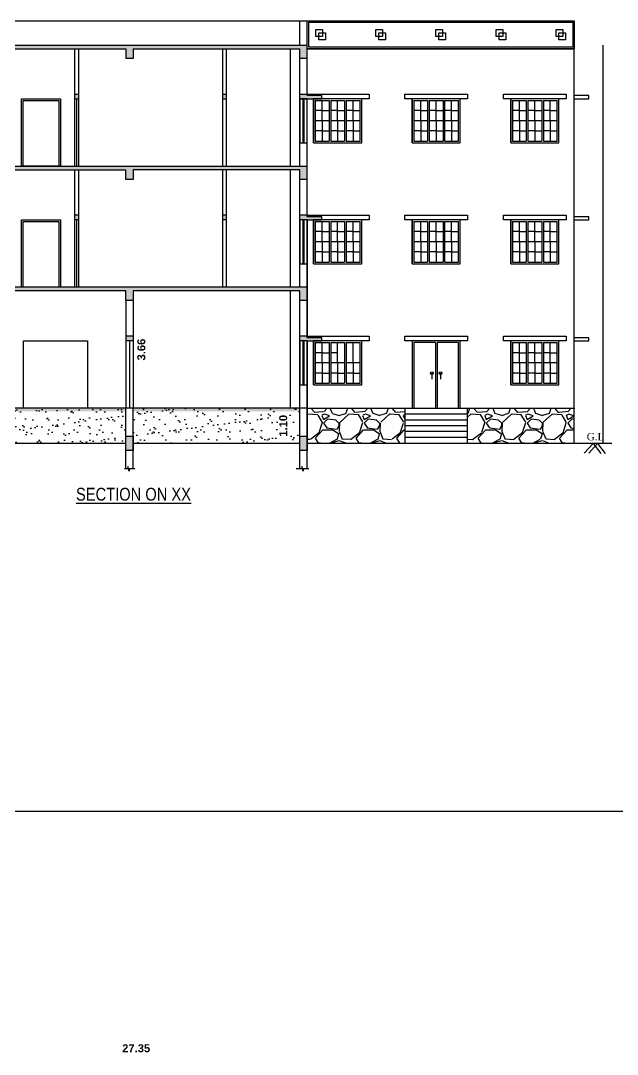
# Model space of a CAD drawing. Header units: metres. Extents: x 1336 to 1656, y -163 to -53.
# Drawn here: x 1477.24 to 1495.86, y -107.81 to -75.54 of the extents above; entities that cross this region are included whole.
import ezdxf

# ---------------------------------------------------------------- set-up
doc = ezdxf.new("R2010")
doc.units = ezdxf.units.M
doc.header["$PDMODE"] = 3
doc.header["$PDSIZE"] = -15
for name, color, linetype in [('.', 7, 'Continuous'), ('BLK_1_HT_OF_BLDG', 5, 'Continuous'), ('BLK_1_PLINTH_HEIGHT', 7, 'Continuous'), ('BLK_1_PORTICO_1', 7, 'Continuous')]:
    doc.layers.add(name, color=color, linetype=linetype)
doc.styles.add('Ar Bold', font='arialbd.ttf')
doc.styles.get("Standard").update_dxf_attribs({"font": 'times.ttf'})
doc.styles.add('style5', font='swissc.ttf')
doc.dimstyles.get("Standard").update_dxf_attribs({"dimscale": 0.001, "dimtxt": 0.3, "dimasz": 0.18, "dimexe": 0.18, "dimexo": 0.0625, "dimgap": 0.09, "dimtad": 1, "dimtoh": 1, "dimzin": 0, "dimdsep": 46, "dimtxsty": 'Standard', "dimblk": 'ARCHTICK', "dimcen": 0.09, "dimse1": 1, "dimse2": 1, "dimadec": 0, "dimazin": 0, "dimtfac": 1, "dimtofl": 0, "dimtmove": 0, "dimatfit": 3, "dimfxl": 0, "dimtolj": 1, "dimtzin": 0, "dimarcsym": 0})
doc.dimstyles.new('~dimensions', dxfattribs={"dimtxt": 0.25, "dimasz": 0.17, "dimexe": 0.05, "dimexo": 0.0625, "dimgap": 0.06, "dimtad": 1, "dimzin": 4, "dimdsep": 46, "dimtxsty": 'Ar Bold', "dimcen": 0.09, "dimse1": 1, "dimse2": 1, "dimsd1": 1, "dimsd2": 1, "dimclrt": 71, "dimadec": 0, "dimazin": 0, "dimtfac": 1, "dimtix": 1, "dimtofl": 0, "dimtmove": 2, "dimatfit": 3, "dimfxl": 0, "dimtolj": 1, "dimtzin": 0, "dimarcsym": 0})

# ---------------------------------------------------------------- blocks, each defined once
blk = doc.blocks.new('*D1120')
at = {"layer": 'Defpoints', "color": 0}
for p in [(1467.172, -107.699), (1494.522, -107.699), (1494.522, -107.814)]:
    blk.add_point(p, dxfattribs=at)
at = {"color": 71, "insert": (1480.847, -107.627), "char_height": 0.25, "attachment_point": 5, "style": 'Ar Bold'}
blk.add_mtext('\\A1;27.35', dxfattribs=at)
blk = doc.blocks.new('_ArchTick')
at = {"color": 0, "linetype": 'ByBlock', "const_width": 0.15}
blk.add_lwpolyline([(-0.5, -0.5), (0.5, 0.5)], dxfattribs=at)
blk = doc.blocks.new('*D693')
at = {"layer": 'BLK_1_HT_OF_BLDG', "color": 0, "lineweight": -2}
blk.add_line((1495.411, -76.3), (1495.411, -88.74), dxfattribs=at)
at = {"layer": 'Defpoints', "color": 0}
for p in [(1486.187, -76.3), (1486.187, -88.74), (1495.411, -88.74)]:
    blk.add_point(p, dxfattribs=at)
at = {"layer": 'BLK_1_HT_OF_BLDG', "color": 0, "lineweight": -2, "xscale": 0.00018, "yscale": 0.00018, "zscale": 0.00018}
for p, rotation in [((1495.411, -76.3), 90), ((1495.411, -88.74), 270)]:
    blk.add_blockref('_ArchTick', p, dxfattribs=dict(at, rotation=rotation))
at = {"layer": 'BLK_1_HT_OF_BLDG', "color": 0, "insert": (1495.411, -82.52), "char_height": 0.0003, "attachment_point": 5, "rotation": 90}
blk.add_mtext('\\A1;12.44', dxfattribs=at)
blk = doc.blocks.new('*D839')
at = {"layer": 'Defpoints', "color": 0}
for p in [(1480.757, -83.98), (1481.197, -83.98), (1480.757, -87.64)]:
    blk.add_point(p, dxfattribs=at)
at = {"layer": 'BLK_1_PORTICO_1', "color": 71, "insert": (1481.009, -85.81), "char_height": 0.25, "attachment_point": 5, "rotation": 90, "style": 'Ar Bold'}
blk.add_mtext('\\A1;3.66', dxfattribs=at)
blk = doc.blocks.new('*D694')
at = {"layer": 'Defpoints', "color": 0}
for p in [(1485.957, -87.64), (1485.625, -88.74), (1485.957, -88.74)]:
    blk.add_point(p, dxfattribs=at)
at = {"layer": 'BLK_1_PLINTH_HEIGHT', "color": 71, "insert": (1485.438, -88.19), "char_height": 0.25, "attachment_point": 5, "rotation": 90, "style": 'Ar Bold'}
blk.add_mtext('\\A1;1.10', dxfattribs=at)

msp = doc.modelspace()

# ---------------------------------------------------------------- hatches: boundary and pattern name
at = {"layer": '.'}
h = msp.add_hatch(color=256, dxfattribs=at)
h.dxf.hatch_style = 1
h.paths.add_polyline_path([(1486.1866, -76.3), (1471.1666, -76.3), (1471.1666, -76.72), (1471.3966, -76.72), (1471.3966, -76.42), (1476.5966, -76.42), (1476.5966, -76.72), (1476.8266, -76.72), (1476.8266, -76.42), (1480.5266, -76.42), (1480.5266, -76.72), (1480.7566, -76.72), (1480.7566, -76.42), (1485.9566, -76.42), (1485.9566, -76.72), (1486.1866, -76.72)])
h = msp.add_hatch(color=256, dxfattribs=at)
h.dxf.hatch_style = 1
h.paths.add_polyline_path([(1486.6366, -77.88), (1486.1866, -77.88), (1486.1866, -77.83), (1485.9566, -77.83), (1485.9566, -77.98), (1486.1866, -77.98), (1486.6366, -77.98)])
h.paths.add_polyline_path([(1483.6566, -77.83), (1483.5416, -77.83), (1483.5416, -77.98), (1483.6566, -77.98)])
h.paths.add_polyline_path([(1479.0416, -77.83), (1478.9266, -77.83), (1478.9266, -77.98), (1479.0416, -77.98)])
h.paths.add_polyline_path([(1476.8266, -77.83), (1476.7116, -77.83), (1476.7116, -77.98), (1476.8266, -77.98)])
h.paths.add_polyline_path([(1473.0116, -77.83), (1472.8966, -77.83), (1472.8966, -77.98), (1473.0116, -77.98)])
h.paths.add_polyline_path([(1471.3966, -77.83), (1471.1666, -77.83), (1471.1666, -77.88), (1470.7166, -77.88), (1470.7166, -77.98), (1471.1666, -77.98), (1471.3966, -77.98)])
h = msp.add_hatch(color=256, dxfattribs=at)
h.dxf.hatch_style = 1
h.paths.add_polyline_path([(1486.1866, -80.08), (1471.1666, -80.08), (1471.1666, -80.5), (1471.3966, -80.5), (1471.3966, -80.2), (1476.5966, -80.2), (1476.5966, -80.5), (1476.8266, -80.5), (1476.8266, -80.2), (1480.5266, -80.2), (1480.5266, -80.5), (1480.7566, -80.5), (1480.7566, -80.2), (1485.9566, -80.2), (1485.9566, -80.5), (1486.1866, -80.5)])
h = msp.add_hatch(color=256, dxfattribs=at)
h.dxf.hatch_style = 1
h.paths.add_polyline_path([(1471.3966, -81.61), (1471.1666, -81.61), (1471.1666, -81.66), (1470.7166, -81.66), (1470.7166, -81.76), (1471.1666, -81.76), (1471.3966, -81.76)])
h.paths.add_polyline_path([(1473.0116, -81.61), (1472.8966, -81.61), (1472.8966, -81.76), (1473.0116, -81.76)])
h.paths.add_polyline_path([(1476.8266, -81.61), (1476.7116, -81.61), (1476.7116, -81.76), (1476.8266, -81.76)])
h.paths.add_polyline_path([(1479.0416, -81.61), (1478.9266, -81.61), (1478.9266, -81.76), (1479.0416, -81.76)])
h.paths.add_polyline_path([(1483.6566, -81.61), (1483.5416, -81.61), (1483.5416, -81.76), (1483.6566, -81.76)])
h.paths.add_polyline_path([(1486.6366, -81.66), (1486.1866, -81.66), (1486.1866, -81.61), (1485.9566, -81.61), (1485.9566, -81.76), (1486.1866, -81.76), (1486.6366, -81.76)])
h = msp.add_hatch(color=256, dxfattribs=at)
h.dxf.hatch_style = 1
h.paths.add_polyline_path([(1486.1866, -83.86), (1471.1666, -83.86), (1471.1666, -84.28), (1471.3966, -84.28), (1471.3966, -83.98), (1476.5966, -83.98), (1476.5966, -84.28), (1476.8266, -84.28), (1476.8266, -83.98), (1480.5266, -83.98), (1480.5266, -84.28), (1480.7566, -84.28), (1480.7566, -83.98), (1485.9566, -83.98), (1485.9566, -84.28), (1486.1866, -84.28)])
h = msp.add_hatch(color=256, dxfattribs=at)
h.dxf.hatch_style = 1
h.paths.add_polyline_path([(1471.3966, -85.39), (1471.1666, -85.39), (1471.1666, -85.44), (1470.7166, -85.44), (1470.7166, -85.54), (1471.1666, -85.54), (1471.3966, -85.54)])
h.paths.add_polyline_path([(1476.8266, -85.39), (1476.5966, -85.39), (1476.5966, -85.54), (1476.8266, -85.54)])
h.paths.add_polyline_path([(1480.7566, -85.39), (1480.5266, -85.39), (1480.5266, -85.54), (1480.7566, -85.54)])
h.paths.add_polyline_path([(1486.6366, -85.44), (1486.1866, -85.44), (1486.1866, -85.39), (1485.9566, -85.39), (1485.9566, -85.54), (1486.1866, -85.54), (1486.6366, -85.54)])
h = msp.add_hatch(color=256, dxfattribs=at)
h.dxf.hatch_style = 1
h.paths.add_polyline_path([(1485.9566, -87.64), (1480.7566, -87.64), (1480.7566, -87.74), (1485.9566, -87.74)])
h.paths.add_polyline_path([(1480.5266, -87.64), (1476.8266, -87.64), (1476.8266, -87.74), (1477.7966, -87.74), (1480.5266, -87.74)])
h.paths.add_polyline_path([(1476.5966, -87.64), (1471.3966, -87.64), (1471.3966, -87.74), (1476.5966, -87.74)])
h = msp.add_hatch(dxfattribs=at)
h.set_pattern_fill('GRAVEL', color=256, scale=0.05)
h.paths.add_polyline_path([(1494.5216, -88.74), (1494.5216, -87.64), (1491.1916, -87.64), (1491.1916, -88.74)])
h.paths.add_polyline_path([(1489.2316, -88.74), (1489.2316, -87.64), (1486.1866, -87.64), (1486.1866, -88.74)])
h = msp.add_hatch(color=256, dxfattribs=at)
h.dxf.hatch_style = 1
h.paths.add_polyline_path([(1471.3966, -88.515), (1471.1666, -88.515), (1471.1666, -88.965), (1471.3966, -88.965)])
h.paths.add_polyline_path([(1476.8266, -88.515), (1476.5966, -88.515), (1476.5966, -88.965), (1476.8266, -88.965)])
h.paths.add_polyline_path([(1480.7566, -88.515), (1480.5266, -88.515), (1480.5266, -88.965), (1480.7566, -88.965)])
h.paths.add_polyline_path([(1486.1866, -88.515), (1485.9566, -88.515), (1485.9566, -88.965), (1486.1866, -88.965)])
h = msp.add_hatch()
h.set_pattern_fill('AR-SAND', color=256, scale=0.01)
h.paths.add_polyline_path([(1480.7566, -87.64), (1480.7566, -88.74), (1485.9566, -88.74), (1485.9566, -88.515), (1485.9566, -87.64)])
h.paths.add_polyline_path([(1480.5266, -88.74), (1480.5266, -88.515), (1480.5266, -87.64), (1476.8266, -87.64), (1476.8266, -88.74)])
h.paths.add_polyline_path([(1476.5966, -88.74), (1476.5966, -88.515), (1476.5966, -87.64), (1471.3966, -87.64), (1471.3966, -88.74)])
h.paths.add_polyline_path([(1485.6969, -88.5976), (1485.6969, -87.7929), (1485.1817, -87.7929), (1485.1817, -88.5976)], flags=24)

# ---------------------------------------------------------------- linework, layer by layer
for p, q in [((1485.9566, -76.3), (1485.9566, -75.54)), ((1486.1866, -77.88), (1486.1866, -75.54)), ((1494.5216, -88.74), (1494.5216, -75.54)), ((1478.9266, -76.42), (1478.9266, -80.08)), ((1479.0416, -76.42), (1479.0416, -80.08)), ((1480.5266, -76.42), (1480.5266, -76.72)), ((1480.7566, -76.42), (1480.7566, -76.72)), ((1483.5416, -76.42), (1483.5416, -80.08)), ((1483.6566, -76.42), (1483.6566, -80.08)), ((1485.6566, -76.42), (1485.6566, -80.08)), ((1485.9566, -80.08), (1485.9566, -76.42)), ((1486.1866, -76.42), (1494.5216, -76.42)), ((1480.7566, -76.72), (1480.5266, -76.72)), ((1486.1866, -76.72), (1485.9566, -76.72)), ((1478.9266, -77.83), (1479.0416, -77.83)), ((1478.9266, -77.98), (1479.0416, -77.98)), ((1478.9841, -77.98), (1478.9841, -80.08)), ((1483.5416, -77.83), (1483.6566, -77.83)), ((1483.5416, -77.98), (1483.6566, -77.98)), ((1485.9566, -77.83), (1486.1866, -77.83)), ((1485.9566, -77.98), (1486.1866, -77.98)), ((1486.0566, -79.35), (1486.0566, -77.98)), ((1486.0866, -79.35), (1486.0866, -77.98)), ((1486.1866, -81.66), (1486.1866, -77.98)), ((1486.3866, -79.35), (1486.3866, -77.98)), ((1487.8866, -79.35), (1487.8866, -77.98)), ((1489.4616, -79.35), (1489.4616, -77.98)), ((1490.9616, -79.35), (1490.9616, -77.98)), ((1492.5416, -79.35), (1492.5416, -77.98)), ((1494.0416, -79.35), (1494.0416, -77.98)), ((1494.9716, -77.88), (1494.5216, -77.88)), ((1494.5216, -77.98), (1494.9716, -77.98)), ((1494.9716, -77.98), (1494.9716, -77.88)), ((1471.1666, -80.08), (1486.1866, -80.08)), ((1476.8266, -80.2), (1480.5266, -80.2)), ((1478.9266, -80.2), (1478.9266, -83.86)), ((1479.0416, -80.2), (1479.0416, -83.86)), ((1483.5416, -80.2), (1483.5416, -83.86)), ((1483.6566, -80.2), (1483.6566, -83.86)), ((1485.6566, -80.2), (1485.6566, -83.86)), ((1485.9566, -83.86), (1485.9566, -80.5)), ((1479.0416, -81.61), (1478.9266, -81.61)), ((1483.6566, -81.61), (1483.5416, -81.61)), ((1486.1866, -81.61), (1485.9566, -81.61)), ((1479.0416, -81.76), (1478.9266, -81.76)), ((1478.9841, -81.76), (1478.9841, -83.86)), ((1483.6566, -81.76), (1483.5416, -81.76)), ((1486.1866, -81.76), (1485.9566, -81.76)), ((1486.0566, -83.13), (1486.0566, -81.76)), ((1486.0866, -83.13), (1486.0866, -81.76)), ((1486.1866, -85.44), (1486.1866, -81.76)), ((1486.1866, -81.76), (1486.1866, -85.44)), ((1486.3866, -83.13), (1486.3866, -81.76)), ((1487.8866, -83.13), (1487.8866, -81.76)), ((1489.4616, -83.13), (1489.4616, -81.76)), ((1490.9616, -83.13), (1490.9616, -81.76)), ((1492.5416, -83.13), (1492.5416, -81.76)), ((1494.0416, -83.13), (1494.0416, -81.76)), ((1494.9716, -81.66), (1494.5216, -81.66)), ((1494.5216, -81.76), (1494.9716, -81.76)), ((1494.9716, -81.76), (1494.9716, -81.66)), ((1486.1866, -83.86), (1471.1666, -83.86)), ((1480.5266, -83.98), (1476.8266, -83.98)), ((1485.6566, -83.98), (1485.6566, -87.64)), ((1485.9566, -89.5339), (1485.9566, -83.98)), ((1480.5266, -84.28), (1480.5266, -87.64)), ((1480.7566, -84.28), (1480.7566, -87.64)), ((1485.9566, -87.64), (1485.9566, -84.28)), ((1480.7566, -85.39), (1480.5266, -85.39)), ((1486.1866, -85.39), (1485.9566, -85.39)), ((1480.7566, -85.54), (1480.5266, -85.54)), ((1480.6416, -85.54), (1480.6416, -87.64)), ((1486.1866, -85.54), (1485.9566, -85.54)), ((1486.0566, -86.91), (1486.0566, -85.54)), ((1486.0866, -86.91), (1486.0866, -85.54)), ((1486.1866, -89.5339), (1486.1866, -85.54)), ((1486.1866, -85.54), (1486.1866, -88.74)), ((1486.3866, -86.91), (1486.3866, -85.54)), ((1487.8866, -86.91), (1487.8866, -85.54)), ((1490.1866, -85.59), (1490.1866, -87.64)), ((1490.2366, -85.59), (1490.2366, -87.64)), ((1492.5416, -86.91), (1492.5416, -85.54)), ((1493.5556, -85.59), (1493.5556, -86.86)), ((1493.5556, -85.59), (1493.9916, -85.59)), ((1493.7716, -86.225), (1493.7716, -85.59)), ((1493.9916, -86.86), (1493.9916, -85.59)), ((1494.0416, -86.91), (1494.0416, -85.54)), ((1493.7716, -85.9075), (1493.5556, -85.9075)), ((1493.7716, -85.9075), (1493.9916, -85.9075)), ((1490.0771, -86.5487), (1490.0771, -86.7337)), ((1490.3462, -86.5487), (1490.3462, -86.7337)), ((1486.1866, -87.64), (1471.1666, -87.64)), ((1480.5266, -89.5339), (1480.5266, -87.64)), ((1480.7566, -89.5339), (1480.7566, -87.64)), ((1486.1866, -87.64), (1494.5216, -87.64)), ((1489.2316, -87.64), (1489.2316, -88.74)), ((1489.2316, -87.64), (1491.1916, -87.64)), ((1491.1916, -88.74), (1491.1916, -87.64)), ((1489.2316, -87.82), (1491.1916, -87.82)), ((1489.2316, -88), (1491.1916, -88)), ((1489.2316, -88.18), (1491.1916, -88.18)), ((1489.2316, -88.36), (1491.1916, -88.36)), ((1480.5266, -88.74), (1476.8266, -88.74)), ((1485.9566, -88.74), (1480.7566, -88.74)), ((1495.6946, -88.74), (1486.1866, -88.74)), ((1489.2316, -88.54), (1491.1916, -88.54)), ((1495.1061, -88.74), (1494.8327, -89.0456)), ((1495.2482, -88.74), (1494.9749, -89.0456)), ((1495.1061, -88.74), (1495.3479, -89.0544)), ((1495.2482, -88.74), (1495.49, -89.0544)), ((1480.5883, -89.5339), (1480.4846, -89.5339)), ((1480.6318, -89.6045), (1480.5883, -89.457)), ((1480.5883, -89.457), (1480.5883, -89.5339)), ((1480.8082, -89.5339), (1480.6318, -89.5339)), ((1480.6318, -89.5339), (1480.6318, -89.6045)), ((1486.0183, -89.5339), (1485.8446, -89.5339)), ((1486.0618, -89.6045), (1486.0183, -89.457)), ((1486.0183, -89.457), (1486.0183, -89.5339)), ((1486.2382, -89.5339), (1486.0618, -89.5339)), ((1486.0618, -89.5339), (1486.0618, -89.6045))]:
    msp.add_line(p, q)
at = {"color": 0}
for p, q in [((1486.4366, -78.03), (1486.4366, -79.3)), ((1486.4366, -78.03), (1486.8686, -78.03)), ((1486.6526, -78.665), (1486.6526, -78.03)), ((1486.8686, -78.03), (1486.8686, -79.3)), ((1486.9186, -78.03), (1487.3506, -78.03)), ((1486.9186, -78.03), (1486.9186, -79.3)), ((1487.1346, -78.665), (1487.1346, -78.03)), ((1487.3506, -78.03), (1487.3506, -79.3)), ((1487.4006, -78.03), (1487.4006, -79.3)), ((1487.4006, -78.03), (1487.8366, -78.03)), ((1487.6166, -78.665), (1487.6166, -78.03)), ((1487.8366, -79.3), (1487.8366, -78.03)), ((1489.5116, -78.03), (1489.5116, -79.3)), ((1489.5116, -78.03), (1489.9436, -78.03)), ((1489.7276, -78.665), (1489.7276, -78.03)), ((1489.9436, -78.03), (1489.9436, -79.3)), ((1489.9936, -78.03), (1490.4256, -78.03)), ((1489.9936, -78.03), (1489.9936, -79.3)), ((1490.2096, -78.665), (1490.2096, -78.03)), ((1490.4256, -78.03), (1490.4256, -79.3)), ((1490.4756, -78.03), (1490.4756, -79.3)), ((1490.4756, -78.03), (1490.9116, -78.03)), ((1490.6916, -78.665), (1490.6916, -78.03)), ((1490.9116, -79.3), (1490.9116, -78.03)), ((1492.5916, -78.03), (1492.5916, -79.3)), ((1492.5916, -78.03), (1493.0236, -78.03)), ((1492.8076, -78.665), (1492.8076, -78.03)), ((1493.0236, -78.03), (1493.0236, -79.3)), ((1493.0736, -78.03), (1493.5056, -78.03)), ((1493.0736, -78.03), (1493.0736, -79.3)), ((1493.2896, -78.665), (1493.2896, -78.03)), ((1493.5056, -78.03), (1493.5056, -79.3)), ((1493.5556, -78.03), (1493.5556, -79.3)), ((1493.5556, -78.03), (1493.9916, -78.03)), ((1493.7716, -78.665), (1493.7716, -78.03)), ((1493.9916, -79.3), (1493.9916, -78.03)), ((1486.6526, -78.3475), (1486.4366, -78.3475)), ((1486.6526, -78.3475), (1486.8686, -78.3475)), ((1487.1346, -78.3475), (1486.9186, -78.3475)), ((1487.1346, -78.3475), (1487.3506, -78.3475)), ((1487.6166, -78.3475), (1487.4006, -78.3475)), ((1487.6166, -78.3475), (1487.8366, -78.3475)), ((1489.7276, -78.3475), (1489.5116, -78.3475)), ((1489.7276, -78.3475), (1489.9436, -78.3475)), ((1490.2096, -78.3475), (1489.9936, -78.3475)), ((1490.2096, -78.3475), (1490.4256, -78.3475)), ((1490.6916, -78.3475), (1490.4756, -78.3475)), ((1490.6916, -78.3475), (1490.9116, -78.3475)), ((1492.8076, -78.3475), (1492.5916, -78.3475)), ((1492.8076, -78.3475), (1493.0236, -78.3475)), ((1493.2896, -78.3475), (1493.0736, -78.3475)), ((1493.2896, -78.3475), (1493.5056, -78.3475)), ((1493.7716, -78.3475), (1493.5556, -78.3475)), ((1493.7716, -78.3475), (1493.9916, -78.3475)), ((1486.8686, -78.665), (1486.4366, -78.665)), ((1486.8686, -78.665), (1486.4366, -78.665)), ((1486.6526, -78.665), (1486.6526, -79.3)), ((1487.3506, -78.665), (1486.9186, -78.665)), ((1487.3506, -78.665), (1486.9186, -78.665)), ((1487.1346, -78.665), (1487.1346, -79.3)), ((1487.8366, -78.665), (1487.4006, -78.665)), ((1487.8366, -78.665), (1487.4006, -78.665)), ((1487.6166, -78.665), (1487.6166, -79.3)), ((1489.9436, -78.665), (1489.5116, -78.665)), ((1489.9436, -78.665), (1489.5116, -78.665)), ((1489.7276, -78.665), (1489.7276, -79.3)), ((1490.4256, -78.665), (1489.9936, -78.665)), ((1490.4256, -78.665), (1489.9936, -78.665)), ((1490.2096, -78.665), (1490.2096, -79.3)), ((1490.9116, -78.665), (1490.4756, -78.665)), ((1490.9116, -78.665), (1490.4756, -78.665)), ((1490.6916, -78.665), (1490.6916, -79.3)), ((1493.0236, -78.665), (1492.5916, -78.665)), ((1493.0236, -78.665), (1492.5916, -78.665)), ((1492.8076, -78.665), (1492.8076, -79.3)), ((1493.5056, -78.665), (1493.0736, -78.665)), ((1493.5056, -78.665), (1493.0736, -78.665)), ((1493.2896, -78.665), (1493.2896, -79.3)), ((1493.9916, -78.665), (1493.5556, -78.665)), ((1493.9916, -78.665), (1493.5556, -78.665)), ((1493.7716, -78.665), (1493.7716, -79.3)), ((1486.6526, -78.9825), (1486.4366, -78.9825)), ((1486.6526, -78.9825), (1486.8686, -78.9825)), ((1487.1346, -78.9825), (1486.9186, -78.9825)), ((1487.1346, -78.9825), (1487.3506, -78.9825)), ((1487.6166, -78.9825), (1487.4006, -78.9825)), ((1487.6166, -78.9825), (1487.8366, -78.9825)), ((1489.7276, -78.9825), (1489.5116, -78.9825)), ((1489.7276, -78.9825), (1489.9436, -78.9825)), ((1490.2096, -78.9825), (1489.9936, -78.9825)), ((1490.2096, -78.9825), (1490.4256, -78.9825)), ((1490.6916, -78.9825), (1490.4756, -78.9825)), ((1490.6916, -78.9825), (1490.9116, -78.9825)), ((1492.8076, -78.9825), (1492.5916, -78.9825)), ((1492.8076, -78.9825), (1493.0236, -78.9825)), ((1493.2896, -78.9825), (1493.0736, -78.9825)), ((1493.2896, -78.9825), (1493.5056, -78.9825)), ((1493.7716, -78.9825), (1493.5556, -78.9825)), ((1493.7716, -78.9825), (1493.9916, -78.9825)), ((1486.4366, -79.3), (1486.8686, -79.3)), ((1486.9186, -79.3), (1487.3506, -79.3)), ((1487.4006, -79.3), (1487.8366, -79.3)), ((1489.5116, -79.3), (1489.9436, -79.3)), ((1489.9936, -79.3), (1490.4256, -79.3)), ((1490.4756, -79.3), (1490.9116, -79.3)), ((1492.5916, -79.3), (1493.0236, -79.3)), ((1493.0736, -79.3), (1493.5056, -79.3)), ((1493.5556, -79.3), (1493.9916, -79.3)), ((1486.4366, -81.81), (1486.4366, -83.08)), ((1486.4366, -81.81), (1486.8686, -81.81)), ((1486.6526, -82.445), (1486.6526, -81.81)), ((1486.8686, -81.81), (1486.8686, -83.08)), ((1486.9186, -81.81), (1487.3506, -81.81)), ((1486.9186, -81.81), (1486.9186, -83.08)), ((1487.1346, -82.445), (1487.1346, -81.81)), ((1487.3506, -81.81), (1487.3506, -83.08)), ((1487.4006, -81.81), (1487.4006, -83.08)), ((1487.4006, -81.81), (1487.8366, -81.81)), ((1487.6166, -82.445), (1487.6166, -81.81)), ((1487.8366, -83.08), (1487.8366, -81.81)), ((1489.5116, -81.81), (1489.5116, -83.08)), ((1489.5116, -81.81), (1489.9436, -81.81)), ((1489.7276, -82.445), (1489.7276, -81.81)), ((1489.9436, -81.81), (1489.9436, -83.08)), ((1489.9936, -81.81), (1490.4256, -81.81)), ((1489.9936, -81.81), (1489.9936, -83.08)), ((1490.2096, -82.445), (1490.2096, -81.81)), ((1490.4256, -81.81), (1490.4256, -83.08)), ((1490.4756, -81.81), (1490.4756, -83.08)), ((1490.4756, -81.81), (1490.9116, -81.81)), ((1490.6916, -82.445), (1490.6916, -81.81)), ((1490.9116, -83.08), (1490.9116, -81.81)), ((1492.5916, -81.81), (1492.5916, -83.08)), ((1492.5916, -81.81), (1493.0236, -81.81)), ((1492.8076, -82.445), (1492.8076, -81.81)), ((1493.0236, -81.81), (1493.0236, -83.08)), ((1493.0736, -81.81), (1493.5056, -81.81)), ((1493.0736, -81.81), (1493.0736, -83.08)), ((1493.2896, -82.445), (1493.2896, -81.81)), ((1493.5056, -81.81), (1493.5056, -83.08)), ((1493.5556, -81.81), (1493.5556, -83.08)), ((1493.5556, -81.81), (1493.9916, -81.81)), ((1493.7716, -82.445), (1493.7716, -81.81)), ((1493.9916, -83.08), (1493.9916, -81.81)), ((1486.6526, -82.1275), (1486.4366, -82.1275)), ((1486.6526, -82.1275), (1486.8686, -82.1275)), ((1487.1346, -82.1275), (1486.9186, -82.1275)), ((1487.1346, -82.1275), (1487.3506, -82.1275)), ((1487.6166, -82.1275), (1487.4006, -82.1275)), ((1487.6166, -82.1275), (1487.8366, -82.1275)), ((1489.7276, -82.1275), (1489.5116, -82.1275)), ((1489.7276, -82.1275), (1489.9436, -82.1275)), ((1490.2096, -82.1275), (1489.9936, -82.1275)), ((1490.2096, -82.1275), (1490.4256, -82.1275)), ((1490.6916, -82.1275), (1490.4756, -82.1275)), ((1490.6916, -82.1275), (1490.9116, -82.1275)), ((1492.8076, -82.1275), (1492.5916, -82.1275)), ((1492.8076, -82.1275), (1493.0236, -82.1275)), ((1493.2896, -82.1275), (1493.0736, -82.1275)), ((1493.2896, -82.1275), (1493.5056, -82.1275)), ((1493.7716, -82.1275), (1493.5556, -82.1275)), ((1493.7716, -82.1275), (1493.9916, -82.1275)), ((1486.8686, -82.445), (1486.4366, -82.445)), ((1486.8686, -82.445), (1486.4366, -82.445)), ((1486.6526, -82.445), (1486.6526, -83.08)), ((1487.3506, -82.445), (1486.9186, -82.445)), ((1487.3506, -82.445), (1486.9186, -82.445)), ((1487.1346, -82.445), (1487.1346, -83.08)), ((1487.8366, -82.445), (1487.4006, -82.445)), ((1487.8366, -82.445), (1487.4006, -82.445)), ((1487.6166, -82.445), (1487.6166, -83.08)), ((1489.9436, -82.445), (1489.5116, -82.445)), ((1489.9436, -82.445), (1489.5116, -82.445)), ((1489.7276, -82.445), (1489.7276, -83.08)), ((1490.4256, -82.445), (1489.9936, -82.445)), ((1490.4256, -82.445), (1489.9936, -82.445)), ((1490.2096, -82.445), (1490.2096, -83.08)), ((1490.9116, -82.445), (1490.4756, -82.445)), ((1490.9116, -82.445), (1490.4756, -82.445)), ((1490.6916, -82.445), (1490.6916, -83.08)), ((1493.0236, -82.445), (1492.5916, -82.445)), ((1493.0236, -82.445), (1492.5916, -82.445)), ((1492.8076, -82.445), (1492.8076, -83.08)), ((1493.5056, -82.445), (1493.0736, -82.445)), ((1493.5056, -82.445), (1493.0736, -82.445)), ((1493.2896, -82.445), (1493.2896, -83.08)), ((1493.9916, -82.445), (1493.5556, -82.445)), ((1493.9916, -82.445), (1493.5556, -82.445)), ((1493.7716, -82.445), (1493.7716, -83.08)), ((1486.6526, -82.7625), (1486.4366, -82.7625)), ((1486.6526, -82.7625), (1486.8686, -82.7625)), ((1487.1346, -82.7625), (1486.9186, -82.7625)), ((1487.1346, -82.7625), (1487.3506, -82.7625)), ((1487.6166, -82.7625), (1487.4006, -82.7625)), ((1487.6166, -82.7625), (1487.8366, -82.7625)), ((1489.7276, -82.7625), (1489.5116, -82.7625)), ((1489.7276, -82.7625), (1489.9436, -82.7625)), ((1490.2096, -82.7625), (1489.9936, -82.7625)), ((1490.2096, -82.7625), (1490.4256, -82.7625)), ((1490.6916, -82.7625), (1490.4756, -82.7625)), ((1490.6916, -82.7625), (1490.9116, -82.7625)), ((1492.8076, -82.7625), (1492.5916, -82.7625)), ((1492.8076, -82.7625), (1493.0236, -82.7625)), ((1493.2896, -82.7625), (1493.0736, -82.7625)), ((1493.2896, -82.7625), (1493.5056, -82.7625)), ((1493.7716, -82.7625), (1493.5556, -82.7625)), ((1493.7716, -82.7625), (1493.9916, -82.7625)), ((1486.4366, -83.08), (1486.8686, -83.08)), ((1486.9186, -83.08), (1487.3506, -83.08)), ((1487.4006, -83.08), (1487.8366, -83.08)), ((1489.5116, -83.08), (1489.9436, -83.08)), ((1489.9936, -83.08), (1490.4256, -83.08)), ((1490.4756, -83.08), (1490.9116, -83.08)), ((1492.5916, -83.08), (1493.0236, -83.08)), ((1493.0736, -83.08), (1493.5056, -83.08)), ((1493.5556, -83.08), (1493.9916, -83.08)), ((1486.4366, -85.59), (1486.4366, -86.86)), ((1486.4366, -85.59), (1486.8686, -85.59)), ((1486.6526, -86.225), (1486.6526, -85.59)), ((1486.8686, -85.59), (1486.8686, -86.86)), ((1486.9186, -85.59), (1487.3506, -85.59)), ((1486.9186, -85.59), (1486.9186, -86.86)), ((1487.1346, -86.225), (1487.1346, -85.59)), ((1487.3506, -85.59), (1487.3506, -86.86)), ((1487.4006, -85.59), (1487.4006, -86.86)), ((1487.4006, -85.59), (1487.8366, -85.59)), ((1487.6166, -86.225), (1487.6166, -85.59)), ((1487.8366, -86.86), (1487.8366, -85.59)), ((1492.5916, -85.59), (1492.5916, -86.86)), ((1492.5916, -85.59), (1493.0236, -85.59)), ((1492.8076, -86.225), (1492.8076, -85.59)), ((1493.0236, -85.59), (1493.0236, -86.86)), ((1493.0736, -85.59), (1493.5056, -85.59)), ((1493.0736, -85.59), (1493.0736, -86.86)), ((1493.2896, -86.225), (1493.2896, -85.59)), ((1493.5056, -85.59), (1493.5056, -86.86)), ((1486.6526, -85.9075), (1486.4366, -85.9075)), ((1486.6526, -85.9075), (1486.8686, -85.9075)), ((1487.1346, -85.9075), (1486.9186, -85.9075)), ((1492.8076, -85.9075), (1492.5916, -85.9075)), ((1492.8076, -85.9075), (1493.0236, -85.9075)), ((1493.2896, -85.9075), (1493.0736, -85.9075)), ((1493.2896, -85.9075), (1493.5056, -85.9075)), ((1486.8686, -86.225), (1486.4366, -86.225)), ((1486.8686, -86.225), (1486.4366, -86.225)), ((1486.6526, -86.225), (1486.6526, -86.86)), ((1487.3506, -86.225), (1486.9186, -86.225)), ((1487.3506, -86.225), (1486.9186, -86.225)), ((1487.1346, -86.225), (1487.1346, -86.86)), ((1487.8366, -86.225), (1487.4006, -86.225)), ((1487.8366, -86.225), (1487.4006, -86.225)), ((1487.6166, -86.225), (1487.6166, -86.86)), ((1493.0236, -86.225), (1492.5916, -86.225)), ((1493.0236, -86.225), (1492.5916, -86.225)), ((1492.8076, -86.225), (1492.8076, -86.86)), ((1493.5056, -86.225), (1493.0736, -86.225)), ((1493.5056, -86.225), (1493.0736, -86.225)), ((1493.2896, -86.225), (1493.2896, -86.86)), ((1493.9916, -86.225), (1493.5556, -86.225)), ((1493.9916, -86.225), (1493.5556, -86.225)), ((1493.7716, -86.225), (1493.7716, -86.86)), ((1486.6526, -86.5425), (1486.4366, -86.5425)), ((1486.6526, -86.5425), (1486.8686, -86.5425)), ((1487.1346, -86.5425), (1486.9186, -86.5425)), ((1487.1346, -86.5425), (1487.3506, -86.5425)), ((1487.6166, -86.5425), (1487.4006, -86.5425)), ((1487.6166, -86.5425), (1487.8366, -86.5425)), ((1492.8076, -86.5425), (1492.5916, -86.5425)), ((1492.8076, -86.5425), (1493.0236, -86.5425)), ((1493.2896, -86.5425), (1493.0736, -86.5425)), ((1493.2896, -86.5425), (1493.5056, -86.5425)), ((1493.7716, -86.5425), (1493.5556, -86.5425)), ((1493.7716, -86.5425), (1493.9916, -86.5425)), ((1486.4366, -86.86), (1486.8686, -86.86)), ((1486.9186, -86.86), (1487.3506, -86.86)), ((1487.4006, -86.86), (1487.8366, -86.86)), ((1492.5916, -86.86), (1493.0236, -86.86)), ((1493.0736, -86.86), (1493.5056, -86.86)), ((1493.5556, -86.86), (1493.9916, -86.86))]:
    msp.add_line(p, q, dxfattribs=at)
at = {"color": 4}
msp.add_line((1422.5906, -100.2264), (1573.6412, -100.2264), dxfattribs=at)
for points in [[(1473.6216, -75.54), (1486.1866, -75.54)], [(1471.1666, -76.3), (1486.1866, -76.3)], [(1476.8266, -76.42), (1480.5266, -76.42)], [(1480.7566, -76.42), (1485.9566, -76.42)], [(1477.3166, -80.08), (1477.3166, -78.03), (1478.4366, -78.03), (1478.4366, -80.08)], [(1486.1866, -77.98), (1486.6366, -77.98), (1486.6366, -77.88), (1486.1866, -77.88)], [(1480.7566, -80.2), (1480.7566, -80.5), (1480.5266, -80.5), (1480.5266, -80.2)], [(1486.1866, -80.5), (1485.9566, -80.5), (1485.9566, -80.2), (1480.7566, -80.2)], [(1477.3166, -83.86), (1477.3166, -81.81), (1478.4366, -81.81), (1478.4366, -83.86)], [(1486.1866, -81.76), (1486.6366, -81.76), (1486.6366, -81.66), (1486.1866, -81.66)], [(1480.7566, -83.98), (1480.7566, -84.28), (1480.5266, -84.28), (1480.5266, -83.98)], [(1486.1866, -84.28), (1485.9566, -84.28), (1485.9566, -83.98), (1480.7566, -83.98)], [(1486.1866, -85.54), (1486.6366, -85.54), (1486.6366, -85.44), (1486.1866, -85.44)], [(1494.5216, -85.54), (1494.9716, -85.54), (1494.9716, -85.44), (1494.5216, -85.44)], [(1490.1866, -85.59), (1489.5116, -85.59), (1489.5116, -87.64)], [(1490.9116, -87.64), (1490.9116, -85.59), (1490.2366, -85.59)], [(1480.5266, -88.515), (1480.7566, -88.515), (1480.7566, -88.965), (1480.5266, -88.965), (1480.5266, -88.74)], [(1485.9566, -88.515), (1486.1866, -88.515), (1486.1866, -88.965), (1485.9566, -88.965), (1485.9566, -88.74)]]:
    msp.add_lwpolyline(points)
for points in [[(1486.1866, -75.54), (1494.5216, -75.54), (1494.5216, -76.42), (1486.1866, -76.42)], [(1486.2366, -75.59), (1494.4716, -75.59), (1494.4716, -76.37), (1486.2366, -76.37)], [(1486.456, -75.8145), (1486.6656, -75.8145), (1486.6656, -76.0346), (1486.456, -76.0346)], [(1488.3267, -75.8145), (1488.5362, -75.8145), (1488.5362, -76.0346), (1488.3267, -76.0346)], [(1490.2007, -75.8145), (1490.4103, -75.8145), (1490.4103, -76.0346), (1490.2007, -76.0346)], [(1492.0822, -75.8145), (1492.2918, -75.8145), (1492.2918, -76.0346), (1492.0822, -76.0346)], [(1493.951, -75.8145), (1494.1606, -75.8145), (1494.1606, -76.0346), (1493.951, -76.0346)], [(1486.5477, -75.9171), (1486.7573, -75.9171), (1486.7573, -76.1372), (1486.5477, -76.1372)], [(1488.4183, -75.9171), (1488.6279, -75.9171), (1488.6279, -76.1372), (1488.4183, -76.1372)], [(1490.2924, -75.9171), (1490.502, -75.9171), (1490.502, -76.1372), (1490.2924, -76.1372)], [(1492.1739, -75.9171), (1492.3835, -75.9171), (1492.3835, -76.1372), (1492.1739, -76.1372)], [(1494.0427, -75.9171), (1494.2522, -75.9171), (1494.2522, -76.1372), (1494.0427, -76.1372)], [(1477.2666, -77.98), (1478.4866, -77.98), (1478.4866, -80.08), (1477.2666, -80.08)], [(1485.9566, -79.35), (1486.1866, -79.35), (1486.1866, -77.98), (1485.9566, -77.98)], [(1489.2316, -77.83), (1491.1916, -77.83), (1491.1916, -77.98), (1489.2316, -77.98)], [(1492.3116, -77.83), (1494.2716, -77.83), (1494.2716, -77.98), (1492.3116, -77.98)], [(1489.2316, -81.61), (1491.1916, -81.61), (1491.1916, -81.76), (1489.2316, -81.76)], [(1492.3116, -81.61), (1494.2716, -81.61), (1494.2716, -81.76), (1492.3116, -81.76)], [(1477.2666, -81.76), (1478.4866, -81.76), (1478.4866, -83.86), (1477.2666, -83.86)], [(1485.9566, -83.13), (1486.1866, -83.13), (1486.1866, -81.76), (1485.9566, -81.76)], [(1489.2316, -85.39), (1491.1916, -85.39), (1491.1916, -85.54), (1489.2316, -85.54)], [(1492.3116, -85.39), (1494.2716, -85.39), (1494.2716, -85.54), (1492.3116, -85.54)], [(1477.3266, -85.54), (1479.3266, -85.54), (1479.3266, -87.64), (1477.3266, -87.64)], [(1485.9566, -86.91), (1486.1866, -86.91), (1486.1866, -85.54), (1485.9566, -85.54)], [(1486.3866, -86.91), (1487.8866, -86.91), (1487.8866, -85.54), (1486.3866, -85.54)], [(1486.3866, -86.91), (1487.8866, -86.91), (1487.8866, -85.54), (1486.3866, -85.54)], [(1490.9616, -85.54), (1489.4616, -85.54), (1489.4616, -87.64), (1490.9616, -87.64)], [(1492.5416, -86.91), (1494.0416, -86.91), (1494.0416, -85.54), (1492.5416, -85.54)], [(1492.5416, -86.91), (1494.0416, -86.91), (1494.0416, -85.54), (1492.5416, -85.54)], [(1480.7566, -88.965), (1480.5266, -88.965), (1480.5266, -88.515), (1480.7566, -88.515)], [(1486.1866, -88.965), (1485.9566, -88.965), (1485.9566, -88.515), (1486.1866, -88.515)]]:
    msp.add_lwpolyline(points, close=True)
at = {"color": 0}
for points in [[(1486.1866, -77.83), (1488.1166, -77.83), (1488.1166, -77.98), (1487.8866, -77.98)], [(1486.1866, -81.61), (1488.1166, -81.61), (1488.1166, -81.76), (1487.8866, -81.76)], [(1486.1866, -85.39), (1488.1166, -85.39), (1488.1166, -85.54), (1487.8866, -85.54)]]:
    msp.add_lwpolyline(points, dxfattribs=at)
for points in [[(1486.3866, -79.35), (1487.8866, -79.35), (1487.8866, -77.98), (1486.3866, -77.98)], [(1486.3866, -79.35), (1487.8866, -79.35), (1487.8866, -77.98), (1486.3866, -77.98)], [(1489.4616, -79.35), (1490.9616, -79.35), (1490.9616, -77.98), (1489.4616, -77.98)], [(1489.4616, -79.35), (1490.9616, -79.35), (1490.9616, -77.98), (1489.4616, -77.98)], [(1492.5416, -79.35), (1494.0416, -79.35), (1494.0416, -77.98), (1492.5416, -77.98)], [(1492.5416, -79.35), (1494.0416, -79.35), (1494.0416, -77.98), (1492.5416, -77.98)], [(1486.3866, -83.13), (1487.8866, -83.13), (1487.8866, -81.76), (1486.3866, -81.76)], [(1486.3866, -83.13), (1487.8866, -83.13), (1487.8866, -81.76), (1486.3866, -81.76)], [(1489.4616, -83.13), (1490.9616, -83.13), (1490.9616, -81.76), (1489.4616, -81.76)], [(1489.4616, -83.13), (1490.9616, -83.13), (1490.9616, -81.76), (1489.4616, -81.76)], [(1492.5416, -83.13), (1494.0416, -83.13), (1494.0416, -81.76), (1492.5416, -81.76)], [(1492.5416, -83.13), (1494.0416, -83.13), (1494.0416, -81.76), (1492.5416, -81.76)]]:
    msp.add_lwpolyline(points, close=True, dxfattribs=at)
for centre in [(1490.0771, -86.5487), (1490.3462, -86.5487)]:
    msp.add_circle(centre, 0.0428)

# ---------------------------------------------------------------- texts
msp.add_text('G.L', height=0.23).set_placement((1494.9102, -88.6432))
at = {"style": 'style5'}
msp.add_text('%%USECTION ON XX', height=0.4, dxfattribs=at).set_placement((1478.9686, -90.5262))

# ---------------------------------------------------------------- dimensions: what is measured, and where the dimension line sits
dim = msp.add_linear_dim(base=(1494.5216, -107.8144), p1=(1467.1716, -107.6994), p2=(1494.5216, -107.6994), dimstyle='~dimensions')
dim.commit()
dim.dimension.update_dxf_attribs({"geometry": '*D1120', "text_midpoint": (1480.8466, -107.6267)})
at = {"layer": 'BLK_1_HT_OF_BLDG', "color": 5}
dim = msp.add_linear_dim(base=(1495.4115, -88.74), p1=(1486.1866, -76.3), p2=(1486.1866, -88.74), angle=90, dimstyle='Standard', dxfattribs=at)
dim.commit()
dim.dimension.update_dxf_attribs({"geometry": '*D693', "text_midpoint": (1495.4112, -82.52)})
at = {"layer": 'BLK_1_PLINTH_HEIGHT', "color": 7}
dim = msp.add_linear_dim(base=(1485.6252, -88.74), p1=(1485.9566, -87.64), p2=(1485.9566, -88.74), angle=90, dimstyle='~dimensions', dxfattribs=at)
dim.commit()
dim.dimension.update_dxf_attribs({"geometry": '*D694', "text_midpoint": (1485.4375, -88.19)})
at = {"layer": 'BLK_1_PORTICO_1', "color": 3}
dim = msp.add_linear_dim(base=(1481.197, -83.98), p1=(1480.7566, -87.64), p2=(1480.7566, -83.98), angle=90, dimstyle='~dimensions', dxfattribs=at)
dim.commit()
dim.dimension.update_dxf_attribs({"geometry": '*D839', "text_midpoint": (1481.0094, -85.81)})

doc.saveas('drawing.dxf')
